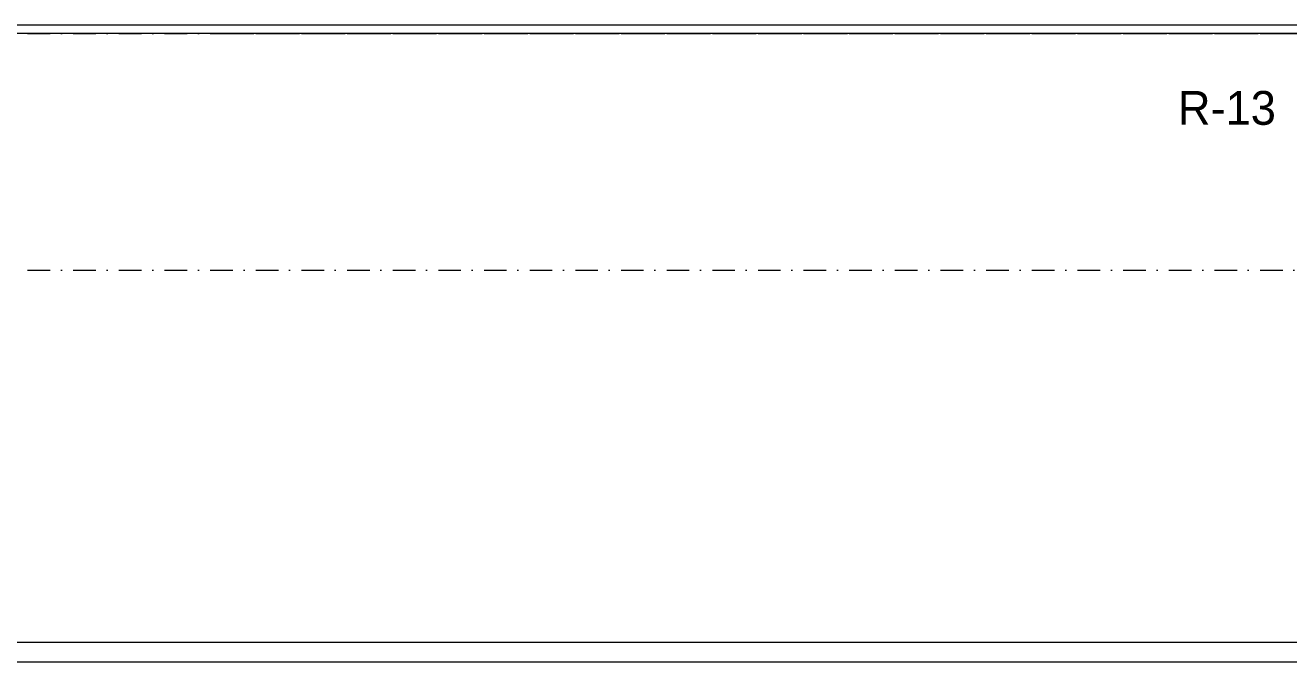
# Model space of a CAD drawing. Extents: x 4834 to 83801, y -13735 to 32221.
# Drawn here: x 13590.9 to 13815.1, y -12620 to -12507.1 of the extents above; entities that cross this region are included whole.
import ezdxf

# ---------------------------------------------------------------- set-up
doc = ezdxf.new("R2010")
doc.units = 0
doc.header["$LTSCALE"] = 8
doc.header["$MEASUREMENT"] = 0
doc.linetypes.add('DASHDOT', pattern=[1, 0.5, -0.25, 0, -0.25])
doc.linetypes.add('HIDDEN', pattern=[0.375, 0.25, -0.125])
doc.layers.add('ELEVATION', color=7, linetype='Continuous', lineweight=25, true_color=0xdda54b)
doc.layers.add('level', color=7, linetype='HIDDEN', lineweight=15, true_color=0x987172)
doc.layers.add('TEXT', color=6, linetype='Continuous', lineweight=25)
doc.styles.get("Standard").update_dxf_attribs({"font": 'stylu.ttf'})

msp = doc.modelspace()

# ---------------------------------------------------------------- linework, layer by layer
at = {"layer": 'ELEVATION', "color": 6, "linetype": 'Continuous', "lineweight": 0}
for p, q in [((13198.59538, -12616.53771), (13902.63887, -12616.53764)), ((13205.50296, -12620.00161), (13906.4942, -12620.01551))]:
    msp.add_line(p, q, dxfattribs=at)
for points in [[(13898.86453, -12507.08018), (13192.59538, -12507.08018)], [(13900.75208, -12508.53771), (13192.59538, -12508.53771)]]:
    msp.add_lwpolyline(points, dxfattribs=at)
at = {"layer": 'level', "linetype": 'DASHDOT', "lineweight": 0}
for p, q in [((13105.30164, -12508.53771), (14033.99315, -12508.53771)), ((13627.45352, -12508.53771), (14041.83166, -12508.53771)), ((13105.30164, -12550.53771), (14033.99315, -12550.53771)), ((13105.30164, -12616.53771), (14033.99315, -12616.53771))]:
    msp.add_line(p, q, dxfattribs=at)

# ---------------------------------------------------------------- texts
at = {"layer": 'TEXT', "insert": (13795.40705, -12518.74469), "char_height": 6, "width": 86.6616321, "attachment_point": 1}
msp.add_mtext('{\\fStylus BT|b0|i0|c0|p34;R-13}', dxfattribs=at)

doc.saveas('drawing.dxf')
